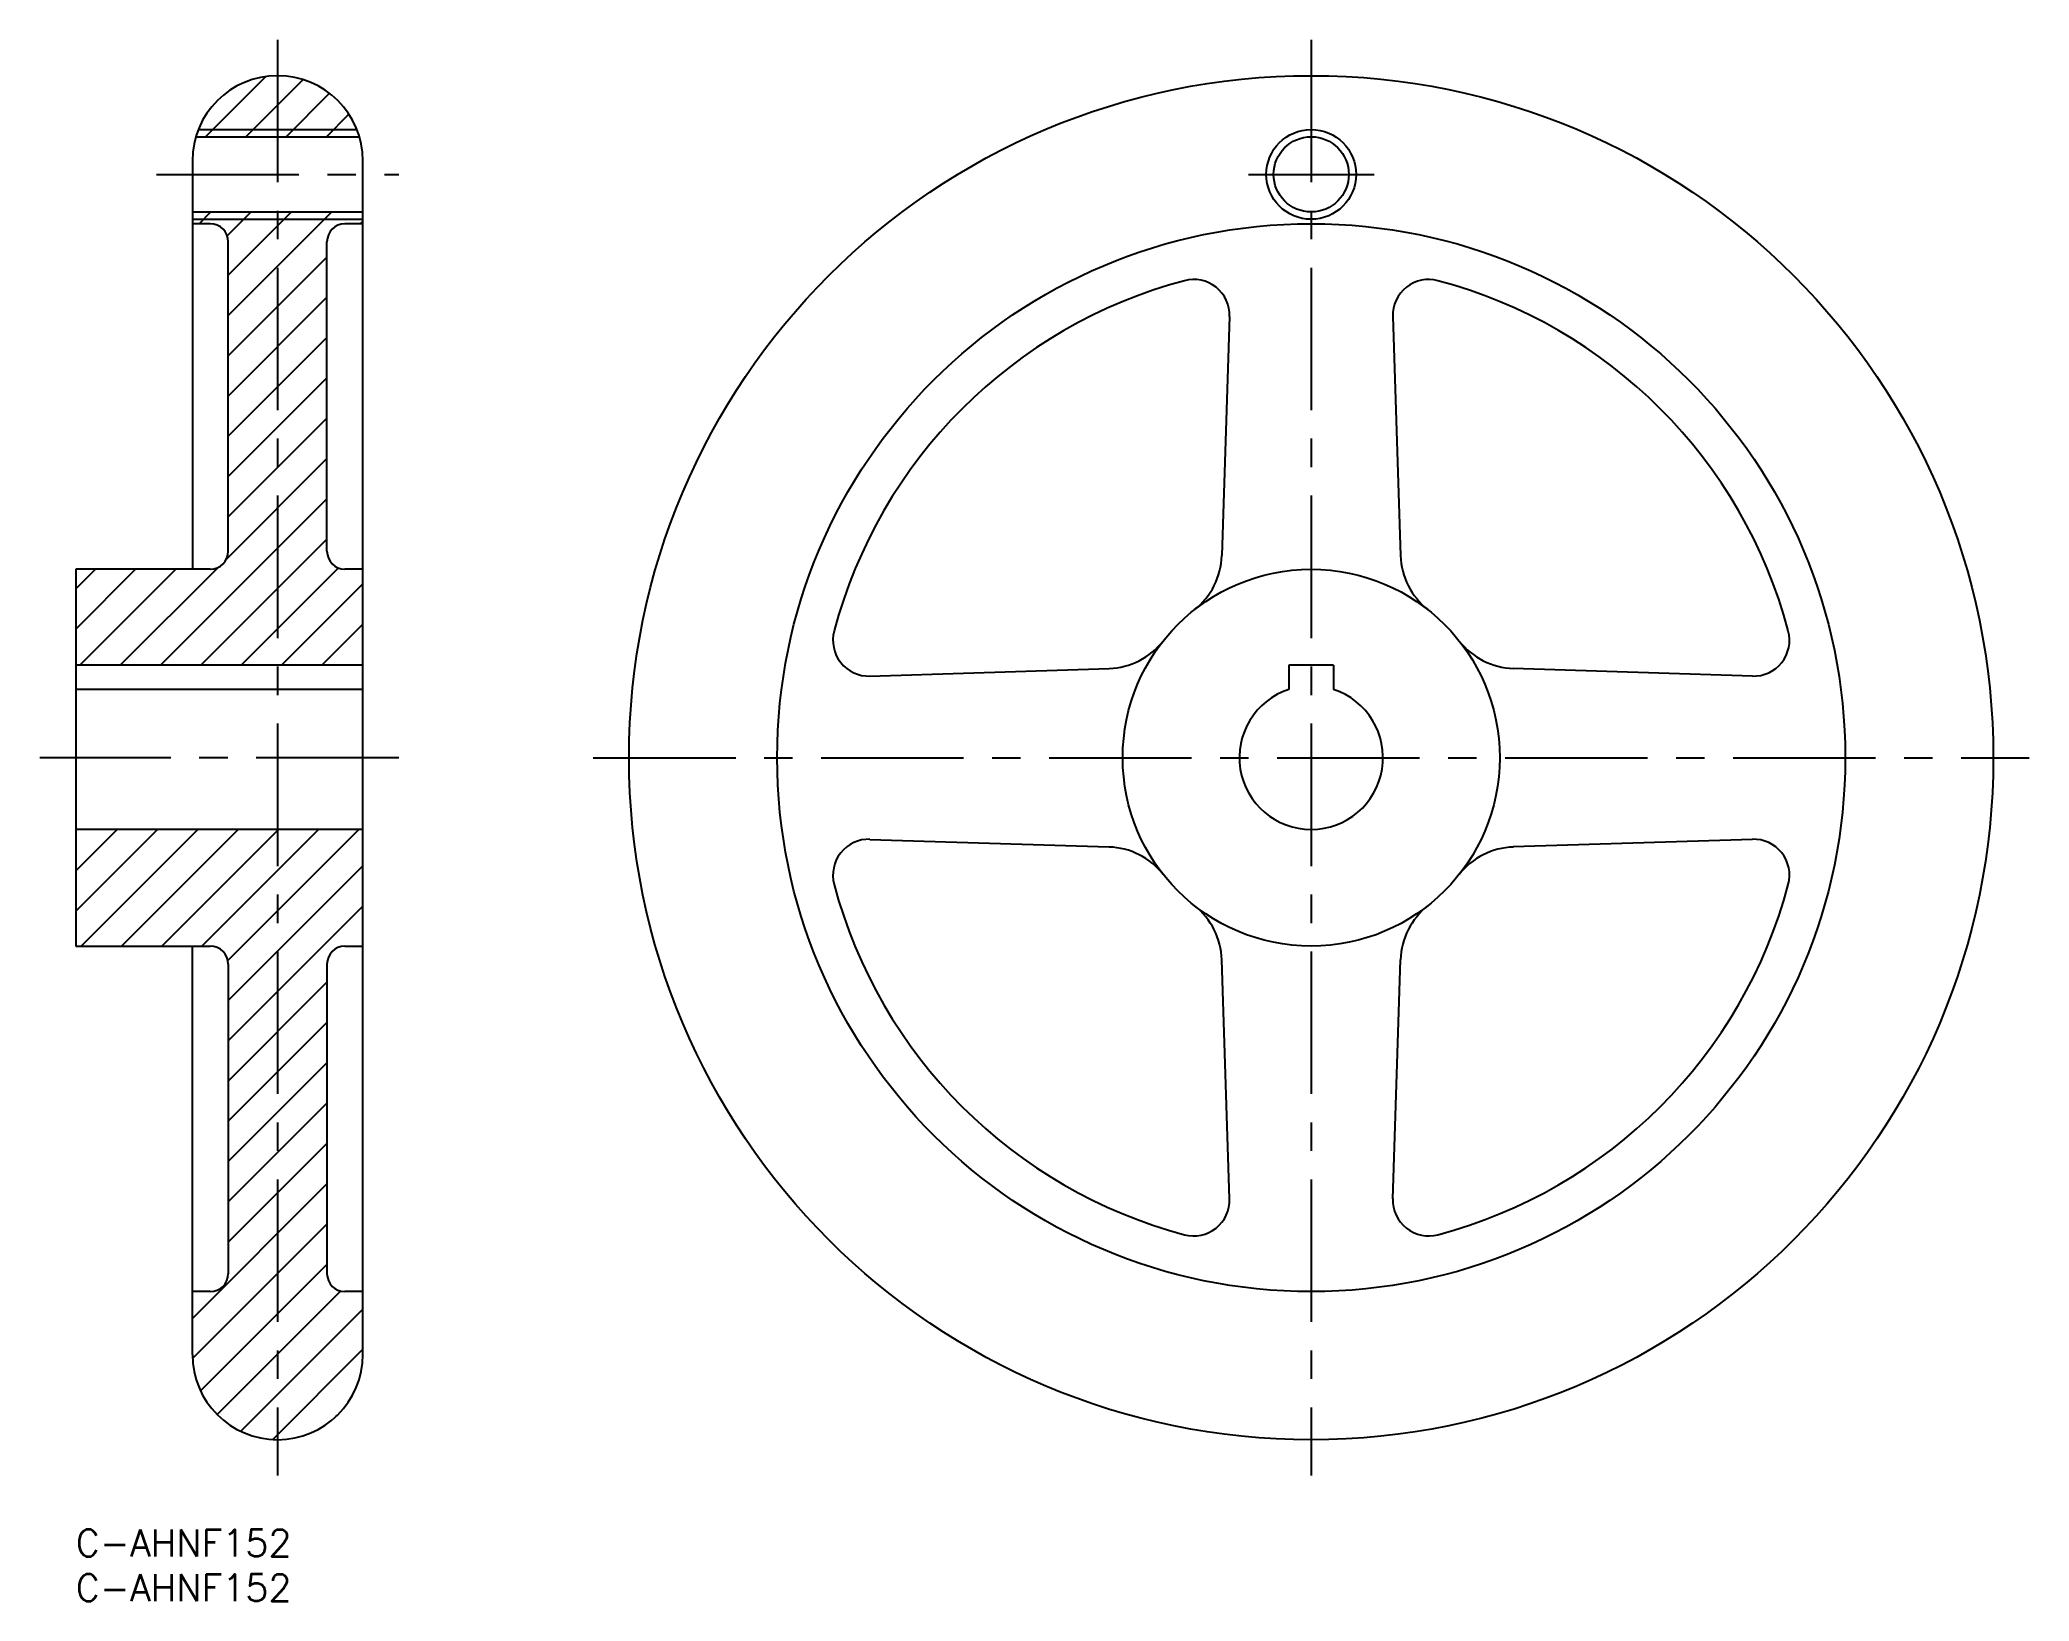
# Model space of a CAD drawing. Extents: x -4 to 218, y -8 to 166.
import ezdxf

# ---------------------------------------------------------------- set-up
doc = ezdxf.new("R2010")
doc.units = 0
doc.header["$LTSCALE"] = 0.5
doc.linetypes.add('CENTER', pattern=[50.8, 31.75, -6.35, 6.35, -6.35])
for name, color, linetype in [('MSM_CENTER', 1, 'CENTER'), ('MSM_CONTINUOUS', 7, 'CONTINUOUS'), ('MSM_NARROW', 5, 'CONTINUOUS'), ('MSM_PART_NUMBER', 7, 'CONTINUOUS')]:
    doc.layers.add(name, color=color, linetype=linetype)
doc.styles.get("Standard").update_dxf_attribs({"font": 'txt.shx', "height": 3, "bigfont": 'bigfont.shx'})

# ---------------------------------------------------------------- blocks, each defined once
blk = doc.blocks.new('*U2')
at = {"layer": 'MSM_PART_NUMBER'}
blk.add_text('C-AHNF152', height=3, dxfattribs=at).set_placement((0, -3))
blk = doc.blocks.new('*U3')
at = {"layer": 'MSM_PART_NUMBER'}
blk.add_text('C-AHNF152', height=3, dxfattribs=at).set_placement((0, -8))

msp = doc.modelspace()

# ---------------------------------------------------------------- linework, layer by layer
at = {"layer": 'MSM_CENTER'}
for p, q in [((22.5, 166), (22.5, 6)), ((137.66, 166), (137.66, 6)), ((9, 151), (36, 151)), ((130.66, 151), (144.66, 151)), ((36, 86), (-4, 86)), ((57.66, 86), (217.66, 86))]:
    msp.add_line(p, q, dxfattribs=at)
at = {"layer": 'MSM_CONTINUOUS'}
for p, q in [((13.39, 155.19), (31.61, 155.19)), ((13, 152.5), (13, 107)), ((32, 19.5), (32, 152.5)), ((13, 146.81), (32, 146.81)), ((15, 145.5), (13, 145.5)), ((32, 145.5), (30, 145.5)), ((17, 109), (17, 143.5)), ((28, 109), (28, 143.5)), ((128.56, 135.16), (127.71, 108.52)), ((146.76, 135.16), (147.61, 108.52)), ((0, 107), (0, 65)), ((15, 107), (0, 107)), ((32, 107), (30, 107)), ((32, 96.3), (0, 96.3)), ((88.5, 95.1), (115.14, 95.95)), ((135.16, 96.3), (135.16, 93.6)), ((140.16, 96.3), (135.16, 96.3)), ((140.16, 96.3), (140.16, 93.6)), ((186.82, 95.1), (160.18, 95.95)), ((32, 93.6), (0, 93.6)), ((32, 78), (0, 78)), ((88.5, 76.9), (115.14, 76.05)), ((186.82, 76.9), (160.18, 76.05)), ((0, 65), (15, 65)), ((13, 19.5), (13, 65)), ((30, 65), (32, 65)), ((17, 63), (17, 28.5)), ((28, 63), (28, 28.5)), ((128.56, 36.84), (127.71, 63.48)), ((146.76, 36.84), (147.61, 63.48)), ((15, 26.5), (13, 26.5)), ((32, 26.5), (30, 26.5))]:
    msp.add_line(p, q, dxfattribs=at)
for centre, radius in [((137.66, 86), 76), ((137.66, 151), 4.19), ((137.66, 86), 59.5), ((137.66, 86), 21)]:
    msp.add_circle(centre, radius, dxfattribs=at)
for centre, radius, start, end in [((22.5, 152.5), 9.5, 0, 180), ((15, 143.5), 2, 0, 90), ((30, 143.5), 2, 90, 180), ((137.66, 86), 55, 104.8777, 165.1223), ((124.57, 135.29), 4, 358.1628, 104.8777), ((150.75, 135.29), 4, 75.1223, 181.8372), ((137.66, 86), 55, 14.8777, 75.1223), ((15, 109), 2, 270, 0), ((30, 109), 2, 180, 270), ((119.71, 108.78), 8, 308.2332, 358.1628), ((155.61, 108.78), 8, 181.8372, 231.7668), ((88.37, 99.09), 4, 165.1223, 271.8372), ((186.95, 99.09), 4, 268.1628, 14.8777), ((114.88, 103.95), 8, 271.8372, 321.7668), ((160.44, 103.95), 8, 218.2332, 268.1628), ((137.66, 86), 8, 108.21, 71.79), ((88.37, 72.91), 4, 88.1628, 194.8777), ((114.88, 68.05), 8, 38.2332, 88.1628), ((160.44, 68.05), 8, 91.8372, 141.7668), ((186.95, 72.91), 4, 345.1223, 91.8372), ((137.66, 86), 55, 194.8777, 255.1223), ((137.66, 86), 55, 284.8777, 345.1223), ((119.71, 63.22), 8, 1.8372, 51.7668), ((155.61, 63.22), 8, 128.2332, 178.1628), ((15, 63), 2, 0, 90), ((30, 63), 2, 90, 180), ((124.57, 36.71), 4, 255.1223, 1.8372), ((150.75, 36.71), 4, 178.1628, 284.8777), ((15, 28.5), 2, 270, 0), ((30, 28.5), 2, 180, 270), ((22.5, 19.5), 9.5, 180, 0)]:
    msp.add_arc(centre, radius, start, end, dxfattribs=at)
at = {"layer": 'MSM_NARROW'}
for p, q in [((14.46, 155.19), (21.17, 161.91)), ((18.95, 155.19), (25.33, 161.57)), ((23.44, 155.19), (28.29, 160.04)), ((27.93, 155.19), (30.44, 157.7)), ((13.67, 156), (31.33, 156)), ((13.75, 145.5), (15.06, 146.81)), ((16.89, 144.15), (19.55, 146.81)), ((17, 139.77), (24.04, 146.81)), ((17, 135.28), (28.53, 146.81)), ((13, 146), (32, 146)), ((31.71, 145.5), (32, 145.79)), ((17, 130.79), (28, 141.79)), ((17, 126.3), (28, 137.3)), ((17, 121.81), (28, 132.81)), ((17, 117.32), (28, 128.32)), ((17, 112.83), (28, 123.83)), ((16.8, 108.14), (28, 119.34)), ((9.45, 96.3), (28, 114.85)), ((13.94, 96.3), (28, 110.36)), ((0, 104.81), (2.19, 107)), ((0, 100.32), (6.68, 107)), ((0.47, 96.3), (11.17, 107)), ((4.96, 96.3), (15.86, 107.2)), ((18.43, 96.3), (29.27, 107.14)), ((22.92, 96.3), (32, 105.38)), ((27.41, 96.3), (32, 100.89)), ((31.9, 96.3), (32, 96.4)), ((0, 77.87), (0.13, 78)), ((0, 73.38), (4.62, 78)), ((0, 68.89), (9.11, 78)), ((0.6, 65), (13.6, 78)), ((5.09, 65), (18.09, 78)), ((9.58, 65), (22.58, 78)), ((14.07, 65), (27.07, 78)), ((16.96, 63.39), (31.56, 78)), ((17, 58.95), (32, 73.95)), ((17, 54.46), (32, 69.46)), ((17, 49.97), (28, 60.97)), ((17, 45.48), (28, 56.48)), ((17, 40.99), (28, 51.99)), ((17, 36.5), (28, 47.5)), ((17, 32.01), (28, 43.01)), ((13, 23.52), (28, 38.52)), ((13.02, 19.05), (28, 34.03)), ((13.92, 15.45), (28, 29.54)), ((15.77, 12.81), (29.52, 26.56)), ((18.39, 10.94), (32, 24.56)), ((21.95, 10.02), (32, 20.07)), ((29, 12.57), (29.18, 12.75))]:
    msp.add_line(p, q, dxfattribs=at)
msp.add_circle((137.66, 151), 5, dxfattribs=at)

# ---------------------------------------------------------------- block references
at = {"layer": 'MSM_CONTINUOUS'}
for name in ['*U2', '*U3']:
    msp.add_blockref(name, (0, 0), dxfattribs=at)

doc.saveas('drawing.dxf')
